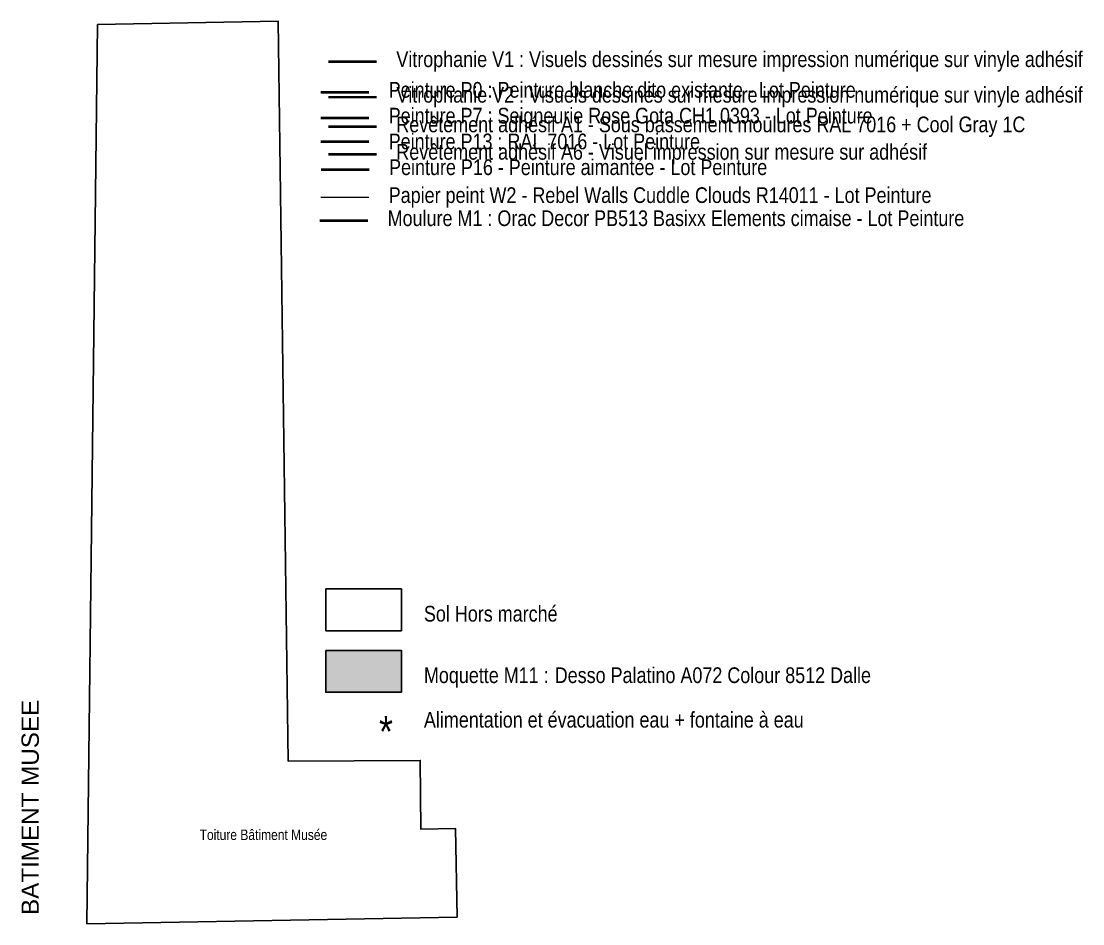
# Model space of a CAD drawing. Extents: x -28.5 to 23.1, y -8.3 to 57.2.
# Drawn here: x -18.96 to 21.52, y 22.77 to 57.18 of the extents above; entities that cross this region are included whole.
import ezdxf

# ---------------------------------------------------------------- set-up
doc = ezdxf.new("R2010")
doc.units = 0
doc.header["$LTSCALE"] = 0.001
for name, pattern in [('AXES2', [28.575, 19.05, -3.175, 3.175, -3.175]), ('CACHE', [0.375, 0.25, -0.125]), ('CACHE2', [4.7625, 3.175, -1.5875])]:
    doc.linetypes.add(name, pattern=pattern)
doc.layers.add('A-legende', color=7, linetype='Continuous')
doc.layers.add('exist- Etiquette-incendie', color=1, linetype='Continuous')
doc.layers.add('A-MOQUETTE', color=7, linetype='Continuous', true_color=0xe5ecff)
doc.layers.add('A-signalétique', color=7, linetype='Continuous', true_color=0x666666)
doc.styles.get("Standard").update_dxf_attribs({"font": 'ARIALN.TTF'})
doc.styles.add('verdana', font='swissc.ttf')

# ---------------------------------------------------------------- blocks, each defined once
blk = doc.blocks.new('BLOC_ATT_RENS_100')
at = {"flags": 8}
for tag, p, height in [('N°', (-0.416, 0.973), 0.25), ('TITRE', (-0.416, 0.675), 0.21), ('SURF', (-0.416, 0.373), 0.15), ('EFFECTIF', (-0.416, 0.073), 0.15), ('HSP', (-0.416, -0.236), 0.15), ('REV.SOL', (-0.416, -0.526), 0.15), ('REV.MUR', (-0.416, -0.826), 0.15), ('PLAF', (-0.416, -1.126), 0.15)]:
    blk.add_attdef(tag, p, '', height=height, dxfattribs=at)
at = {"layer": 'exist- Etiquette-incendie', "flags": 8}
for tag, p in [('SURF.PROG', (-0.416, -1.648)), ('EFFECTIF.MAX', (-0.416, -1.414))]:
    blk.add_attdef(tag, p, '', height=0.15, dxfattribs=at)
blk = doc.blocks.new('Xref-R6-2018-11')
blk.add_lwpolyline([(-13.743, 15.901), (-13.327, 50.178), (-6.437, 50.306), (-6.066, 22.101), (-1.022, 22.13), (-1.007, 19.512), (0.319, 19.536), (0.381, 16.158), (-13.743, 15.901)])
ref = blk.add_blockref('BLOC_ATT_RENS_100', (-9.021, 18.615), dxfattribs=dict(zscale=1.942798073750938))
ref.add_attrib('TITRE', 'Toiture Bâtiment Musée', (-9.437, 19.093), dxfattribs={"height": 0.4, "rotation": 360, "style": 'verdana', "flags": 8})
at = {"insert": (-16.23, 16.235), "char_height": 0.6607, "attachment_point": 1, "rotation": 90}
blk.add_mtext_dynamic_manual_height_columns('{\\fArial|b0|i0|c0|p34;BATIMENT MUSEE}', width=18.85017, gutter_width=1, heights=[0], dxfattribs=at)

msp = doc.modelspace()

# ---------------------------------------------------------------- hatches: boundary and pattern name
at = {"layer": 'A-MOQUETTE', "ltscale": 0.01, "true_color": 0xd9ffb3}
h = msp.add_hatch(color=61, dxfattribs=at)
h.dxf.hatch_style = 1
h.paths.add_polyline_path([(-7.353, 33.189), (-4.468, 33.189), (-4.468, 31.597), (-7.353, 31.597)])

# ---------------------------------------------------------------- linework, layer by layer
at = {"layer": 'A-legende', "linetype": 'CACHE', "ltscale": 1000, "const_width": 0.1}
msp.add_lwpolyline([(-7.545, 54.469), (-5.702, 54.469)], dxfattribs=at)
at = {"layer": 'A-legende', "color": 151, "linetype": 'CACHE', "ltscale": 2000, "true_color": 0xa4b6e5, "const_width": 0.1}
msp.add_lwpolyline([(-7.545, 53.486), (-5.702, 53.486)], dxfattribs=at)
at = {"layer": 'A-legende', "color": 5, "linetype": 'CACHE', "ltscale": 1000, "true_color": 0x1100ff, "const_width": 0.1}
msp.add_lwpolyline([(-7.545, 52.585), (-5.702, 52.585)], dxfattribs=at)
at = {"layer": 'A-legende', "color": 205, "linetype": 'CACHE', "ltscale": 1000, "true_color": 0x8546b9, "const_width": 0.1}
msp.add_lwpolyline([(-7.531, 51.521), (-5.688, 51.521)], dxfattribs=at)
at = {"layer": 'A-legende', "color": 81, "linetype": 'AXES2', "ltscale": 50, "true_color": 0xaaf589, "const_width": 0.05}
msp.add_lwpolyline([(-7.545, 50.457), (-5.702, 50.457)], dxfattribs=at)
at = {"layer": 'A-legende', "color": 39, "linetype": 'CACHE2', "ltscale": 50, "true_color": 0x663d19, "const_width": 0.1}
msp.add_lwpolyline([(-7.584, 49.576), (-5.741, 49.576)], dxfattribs=at)
at = {"layer": 'A-MOQUETTE', "color": 0}
for points in [[(-7.353, 35.533), (-4.468, 35.533), (-4.468, 33.941), (-7.353, 33.941)], [(-7.353, 33.189), (-4.468, 33.189), (-4.468, 31.597), (-7.353, 31.597)]]:
    msp.add_lwpolyline(points, close=True, dxfattribs=at)
at = {"layer": 'A-signalétique', "color": 1, "linetype": 'CACHE', "ltscale": 2000, "true_color": 0xff0000, "const_width": 0.1}
msp.add_lwpolyline([(-7.254, 55.637), (-5.411, 55.637)], dxfattribs=at)
at = {"layer": 'A-signalétique', "color": 93, "linetype": 'CACHE', "ltscale": 2000, "true_color": 0x6dd544, "const_width": 0.1}
msp.add_lwpolyline([(-7.254, 54.281), (-5.411, 54.281)], dxfattribs=at)
at = {"layer": 'A-signalétique', "color": 253, "linetype": 'AXES2', "ltscale": 50, "true_color": 0x999999, "const_width": 0.1}
msp.add_lwpolyline([(-7.254, 53.153), (-5.411, 53.153)], dxfattribs=at)
at = {"layer": 'A-signalétique', "color": 132, "linetype": 'AXES2', "ltscale": 50, "true_color": 0x18c9c0, "const_width": 0.1}
msp.add_lwpolyline([(-7.254, 52.106), (-5.411, 52.106)], dxfattribs=at)

# ---------------------------------------------------------------- block references
at = {"ltscale": 0.01}
msp.add_blockref('Xref-R6-2018-11', (-2.724, 6.869), dxfattribs=at)

# ---------------------------------------------------------------- texts
at = {"layer": 'A-legende', "ltscale": 0.1, "char_height": 0.59757, "attachment_point": 1}
for s, width, insert in [('Peinture P0 : Peinture blanche dito existante - Lot Peinture', 20.62945, (-4.95, 54.858)), ('Peinture P7 : Seigneurie Rose Gota CH1 0393 - Lot Peinture', 20.94498, (-4.95, 53.875)), ('Peinture P13 : RAL 7016 - Lot Peinture', 14.78249, (-4.95, 52.892)), ('Peinture P16 - Peinture aimantée - Lot Peinture', 21.81635, (-4.936, 51.909)), ('Papier peint W2 - Rebel Walls Cuddle Clouds R14011 - Lot Peinture', 25.21713, (-4.95, 50.845)), ('Moulure M1 : Orac Decor PB513 Basixx Elements cimaise - Lot Peinture', 24.42743, (-4.99, 49.965)), ('Alimentation et évacuation eau + fontaine à eau', 14.78249, (-3.607, 30.845))]:
    msp.add_mtext_dynamic_manual_height_columns(s, width=width, gutter_width=12.5, heights=[0], dxfattribs=dict(at, insert=insert))
at = {"layer": 'A-legende', "color": 1, "ltscale": 0.1, "true_color": 0xff0000, "insert": (-5.322, 30.696), "char_height": 1.195, "attachment_point": 1}
msp.add_mtext_dynamic_manual_height_columns('*', width=0.59757, gutter_width=12.5, heights=[0], dxfattribs=at)
at = {"layer": 'A-MOQUETTE', "ltscale": 0.1, "insert": (-3.607, 34.888), "char_height": 0.59757, "attachment_point": 1}
msp.add_mtext_dynamic_manual_height_columns('\\A1;{\\C0;Sol Hors marché }', width=12.83926, gutter_width=12.5, heights=[0], dxfattribs=at)
at = {"layer": 'A-MOQUETTE', "color": 0, "ltscale": 0.1, "insert": (-3.607, 32.544), "char_height": 0.59757, "attachment_point": 1}
msp.add_mtext_dynamic_manual_height_columns('Moquette M11 :{\\fArial|b0|i0|c0|p34; }Desso Palatino A072 Colour 8512 Dalle', width=22.06793, gutter_width=12.5, heights=[0], dxfattribs=at)
at = {"layer": 'A-signalétique', "color": 0, "ltscale": 0.1, "char_height": 0.59757, "attachment_point": 1}
for s, width, insert in [('Vitrophanie V1 : Visuels dessinés sur mesure impression numérique sur vinyle adhésif ', 30.54995, (-4.659, 56.026)), ('Vitrophanie V2 : Visuels dessinés sur mesure impression numérique sur vinyle adhésif ', 30.54995, (-4.659, 54.67)), ('Revêtement adhésif A1 - Sous bassement moulures RAL 7016 + Cool Gray 1C ', 31.43771, (-4.659, 53.541)), ('Revêtement adhésif A6 - Visuel impression sur mesure sur adhésif ', 30.20557, (-4.659, 52.495))]:
    msp.add_mtext_dynamic_manual_height_columns(s, width=width, gutter_width=12.5, heights=[0], dxfattribs=dict(at, insert=insert))

doc.saveas('drawing.dxf')
